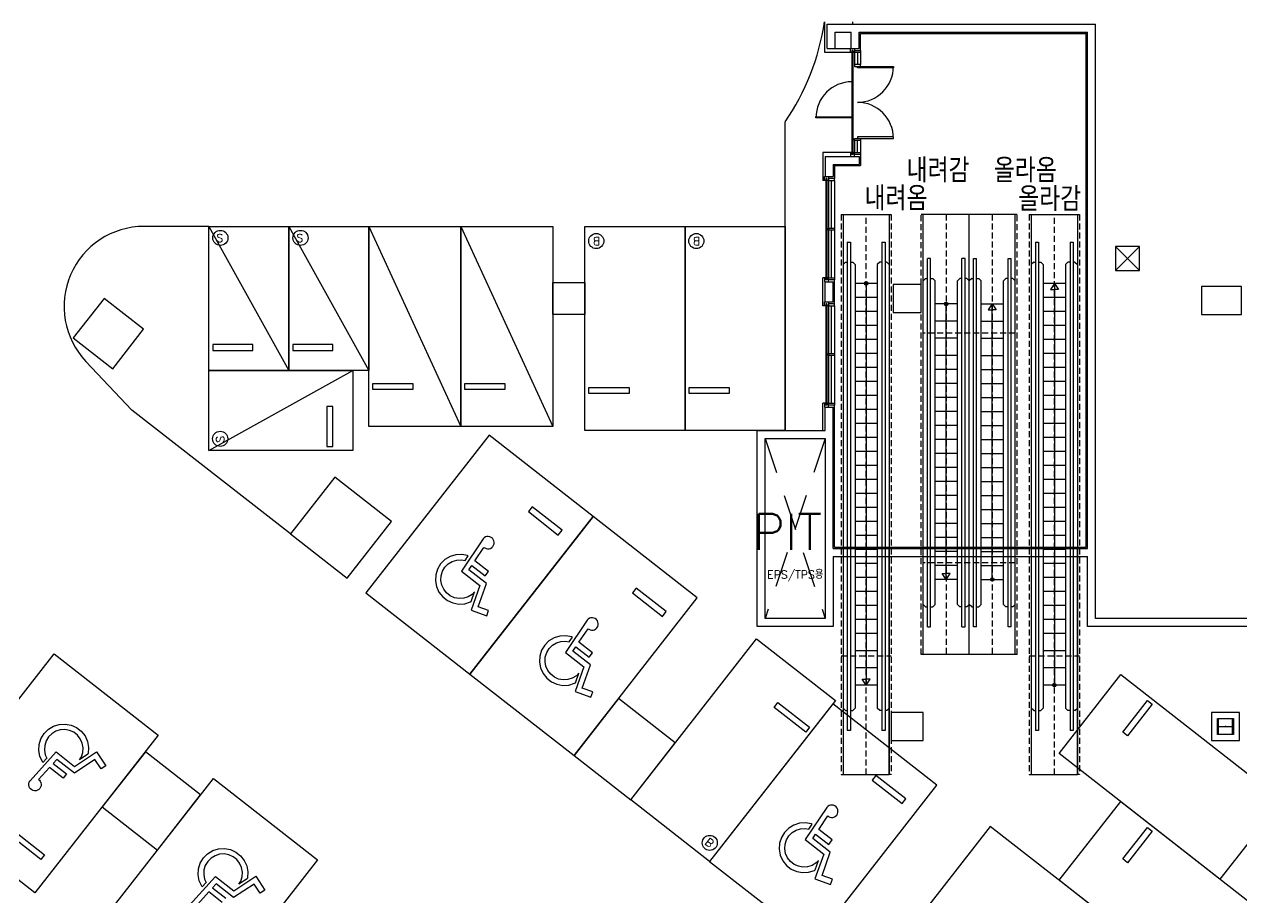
# Model space of a CAD drawing. Header units: millimetres. Extents: x -7614 to 421357, y 85218 to 341757.
# Drawn here: x 367115 to 397524, y 155852 to 177677 of the extents above; entities that cross this region are included whole.
import ezdxf
from ezdxf.enums import TextEntityAlignment as Align

# ---------------------------------------------------------------- set-up
doc = ezdxf.new("R2010")
doc.units = ezdxf.units.MM
doc.header["$LTSCALE"] = 600
doc.header["$MEASUREMENT"] = 0
doc.linetypes.add('HID', pattern=[5, 3, -2])
doc.linetypes.add('HIDDEN2', pattern=[0.188, 0.125, -0.063])
doc.layers.add('e-plan', color=9, linetype='CONTINUOUS')
doc.styles.add('kiahn', font='romans.shx', dxfattribs={"bigfont": 'cadhs.shx'})

msp = doc.modelspace()

# ---------------------------------------------------------------- linework, layer by layer
at = {"layer": 'e-plan'}
for p, q in [((387110, 176977), (387110, 177737)), ((387170, 177677), (393870, 177677)), ((387170, 177077), (387170, 177677)), ((387810, 177677), (387810, 177737)), ((393870, 162827), (393870, 177677)), ((387370, 177077), (387370, 177477)), ((387370, 177477), (387770, 177477)), ((387770, 177077), (387770, 177477)), ((387970, 177477), (393670, 177477)), ((387970, 177077), (387970, 177477)), ((388000, 177447), (393640, 177447)), ((388000, 177027), (388000, 177447)), ((393640, 164607), (393640, 177447)), ((393670, 164577), (393670, 177477)), ((387170, 177077), (387370, 177077)), ((387370, 177077), (387770, 177077)), ((387750, 176977), (387750, 177077)), ((387750, 177077), (387850, 177077)), ((387770, 177077), (387970, 177077)), ((387815, 177027), (387785, 177027)), ((387785, 177027), (387785, 176977)), ((387790, 177027), (387790, 174427)), ((387810, 177027), (387810, 174427)), ((387815, 176977), (387815, 177027)), ((387850, 177077), (387850, 176977)), ((387850, 177027), (388000, 177027)), ((387850, 176977), (387850, 177027)), ((388000, 177027), (388000, 176977)), ((387750, 176977), (387110, 176977)), ((387785, 176977), (387750, 176977)), ((387850, 176977), (387815, 176977)), ((387850, 176977), (387850, 176677)), ((388000, 176977), (387850, 176977)), ((387925, 176977), (387925, 176677)), ((388000, 176977), (388000, 176677)), ((388000, 176677), (387850, 176677)), ((387850, 176677), (387850, 176627)), ((387850, 176627), (388000, 176627)), ((387925, 176627), (388825, 176627)), ((387925, 176587), (387925, 176627)), ((388825, 176587), (387925, 176587)), ((388000, 176627), (388000, 176677)), ((388825, 176627), (388825, 176587)), ((386120, 167527), (386120, 175236)), ((386890, 175342), (386890, 175362)), ((386890, 175362), (387790, 175362)), ((387790, 175342), (386890, 175342)), ((387790, 175362), (387790, 175342)), ((388825, 174867), (387925, 174867)), ((387925, 174867), (387925, 174827)), ((388825, 174827), (388825, 174867)), ((387850, 174827), (388000, 174827)), ((387850, 174777), (387850, 174827)), ((387850, 174777), (387850, 174477)), ((388000, 174777), (387850, 174777)), ((387925, 174827), (388825, 174827)), ((387925, 174477), (387925, 174777)), ((388000, 174827), (388000, 174777)), ((388000, 174777), (388000, 174477)), ((387750, 174477), (387060, 174477)), ((387060, 174477), (387060, 173777)), ((387120, 174377), (387120, 173877)), ((387120, 174377), (387970, 174377)), ((387785, 174477), (387750, 174477)), ((387750, 174477), (387750, 174377)), ((387750, 174377), (387850, 174377)), ((387785, 174427), (387785, 174477)), ((387815, 174427), (387785, 174427)), ((387815, 174477), (387815, 174427)), ((387850, 174477), (387815, 174477)), ((387850, 174377), (387850, 174477)), ((387850, 174477), (388000, 174477)), ((387850, 174427), (387850, 174477)), ((388000, 174427), (387850, 174427)), ((387970, 174377), (387970, 174177)), ((388000, 174477), (388000, 174427)), ((388000, 174427), (388000, 174147)), ((387320, 174177), (387320, 173877)), ((387320, 174177), (387970, 174177)), ((387350, 174147), (387350, 173827)), ((387350, 174147), (388000, 174147)), ((387120, 173777), (387060, 173777)), ((387100, 173777), (387060, 173777)), ((387100, 173777), (387100, 173877)), ((387100, 173877), (387200, 173877)), ((387135, 173777), (387100, 173777)), ((387120, 173877), (387320, 173877)), ((387165, 173827), (387135, 173827)), ((387135, 173827), (387135, 173777)), ((387140, 173827), (387140, 171293)), ((387160, 173827), (387160, 171293)), ((387165, 173777), (387165, 173827)), ((387200, 173777), (387165, 173777)), ((387200, 173877), (387200, 173777)), ((387350, 173827), (387200, 173827)), ((387200, 173827), (387200, 173777)), ((387200, 173777), (387200, 171343)), ((387200, 173777), (387350, 173777)), ((387275, 172585), (387275, 173777)), ((387350, 173777), (387350, 173827)), ((387350, 173777), (387350, 171343)), ((387570, 172927), (387570, 158927)), ((387570, 172927), (388720, 172927)), ((388720, 172927), (388720, 158927)), ((389570, 161927), (389570, 172927)), ((391870, 172927), (389570, 172927)), ((390720, 161927), (390720, 172927)), ((391870, 161927), (391870, 172927)), ((392270, 172927), (392270, 158927)), ((392270, 172927), (393420, 172927)), ((393420, 172927), (393420, 158927)), ((371720, 172627), (370106, 172627)), ((371720, 172627), (373720, 169027)), ((371720, 169027), (371720, 172627)), ((371720, 172627), (373720, 172627)), ((373720, 172627), (375720, 169027)), ((373720, 169027), (373720, 172627)), ((373720, 172627), (375720, 172627)), ((373720, 172627), (373720, 169027)), ((375720, 172627), (378020, 167627)), ((375720, 172627), (375720, 169027)), ((375720, 167627), (375720, 172627)), ((375720, 172627), (378020, 172627)), ((378020, 172627), (380320, 167627)), ((378020, 172627), (378020, 167627)), ((378020, 167627), (378020, 172627)), ((378020, 172627), (380320, 172627)), ((380320, 172627), (380320, 167627)), ((381120, 167527), (381120, 172627)), ((381120, 172627), (383620, 172627)), ((383620, 172627), (383620, 167527)), ((383620, 167527), (383620, 172627)), ((383620, 172627), (386120, 172627)), ((386120, 172627), (386120, 167527)), ((387200, 172585), (387350, 172585)), ((387200, 172535), (387200, 172585)), ((387350, 172535), (387200, 172535)), ((387275, 171343), (387275, 172535)), ((387350, 172585), (387350, 172535)), ((387673, 172232), (387753, 172232)), ((387673, 172232), (387673, 160027)), ((387753, 172232), (387753, 160027)), ((388538, 172232), (388618, 172232)), ((388538, 172232), (388538, 160027)), ((388618, 172232), (388618, 160027)), ((392373, 172232), (392453, 172232)), ((392373, 172232), (392373, 160027)), ((392453, 172232), (392453, 160027)), ((393238, 172232), (393318, 172232)), ((393238, 172232), (393238, 160027)), ((393318, 172232), (393318, 160027)), ((394370, 171527), (394970, 172127)), ((394970, 171527), (394370, 172127)), ((394970, 172127), (394370, 172127)), ((394370, 172127), (394370, 171527)), ((394970, 171527), (394970, 172127)), ((389673, 162622), (389673, 171827)), ((389753, 171827), (389673, 171827)), ((389753, 162622), (389753, 171827)), ((390538, 162622), (390538, 171827)), ((390618, 171827), (390538, 171827)), ((390618, 162622), (390618, 171827)), ((390823, 162622), (390823, 171827)), ((390823, 171827), (390903, 171827)), ((390903, 162622), (390903, 171827)), ((391688, 162622), (391688, 171827)), ((391688, 171827), (391768, 171827)), ((391768, 162622), (391768, 171827)), ((387630, 171732), (387570, 171672)), ((387630, 171732), (387673, 171732)), ((387753, 171732), (387808, 171732)), ((387808, 171732), (387868, 171672)), ((387868, 171672), (387868, 160587)), ((388483, 171732), (388423, 171672)), ((388423, 171672), (388423, 160587)), ((388538, 171732), (388483, 171732)), ((388660, 171732), (388618, 171732)), ((388660, 171732), (388720, 171672)), ((392330, 171732), (392270, 171672)), ((392330, 171732), (392373, 171732)), ((392453, 171732), (392508, 171732)), ((392508, 171732), (392568, 171672)), ((392568, 171672), (392568, 160587)), ((393183, 171732), (393123, 171672)), ((393123, 171672), (393123, 160587)), ((393238, 171732), (393183, 171732)), ((393360, 171732), (393318, 171732)), ((393360, 171732), (393420, 171672)), ((394370, 171527), (394970, 171527)), ((387120, 171343), (387060, 171343)), ((387060, 170643), (387060, 171343)), ((387100, 171343), (387060, 171343)), ((387135, 171343), (387100, 171343)), ((387100, 171343), (387100, 171243)), ((387100, 171243), (387200, 171243)), ((387120, 170743), (387120, 171243)), ((387120, 171243), (387320, 171243)), ((387135, 171293), (387135, 171343)), ((387165, 171293), (387135, 171293)), ((387165, 171343), (387165, 171293)), ((387200, 171343), (387165, 171343)), ((387200, 171243), (387200, 171343)), ((387200, 171343), (387350, 171343)), ((387200, 171293), (387200, 171343)), ((387350, 171293), (387200, 171293)), ((387320, 170743), (387320, 171243)), ((387350, 171343), (387350, 171293)), ((387350, 170693), (387350, 171293)), ((389630, 171327), (389570, 171267)), ((389630, 171327), (389673, 171327)), ((389753, 171327), (389808, 171327)), ((389808, 171327), (389868, 171267)), ((389868, 163182), (389868, 171267)), ((390483, 171327), (390423, 171267)), ((390423, 163182), (390423, 171267)), ((390538, 171327), (390483, 171327)), ((390660, 171327), (390618, 171327)), ((390660, 171327), (390720, 171267)), ((390780, 171327), (390720, 171267)), ((390780, 171327), (390823, 171327)), ((390903, 171327), (390958, 171327)), ((390958, 171327), (391018, 171267)), ((391018, 163182), (391018, 171267)), ((391633, 171327), (391573, 171267)), ((391573, 163182), (391573, 171267)), ((391688, 171327), (391633, 171327)), ((391810, 171327), (391768, 171327)), ((391810, 171327), (391870, 171267)), ((388423, 171202), (387868, 171202)), ((388145, 171202), (388145, 161164)), ((389520, 171177), (388820, 171177)), ((388820, 171177), (388820, 170477)), ((389520, 170477), (389520, 171177)), ((393123, 171202), (392568, 171202)), ((392845, 171202), (392746, 171052)), ((392746, 171052), (392845, 171052)), ((392845, 171202), (392845, 161164)), ((392845, 171202), (392945, 171052)), ((392945, 171052), (392845, 171052)), ((396520, 171127), (396520, 170427)), ((397520, 171127), (396520, 171127)), ((397520, 170427), (397520, 171127)), ((387100, 170643), (387060, 170643)), ((387100, 170643), (387100, 170743)), ((387100, 170743), (387200, 170743)), ((387135, 170643), (387100, 170643)), ((387120, 170743), (387320, 170743)), ((387165, 170693), (387135, 170693)), ((387135, 170693), (387135, 170643)), ((387140, 170693), (387140, 168160)), ((387160, 170693), (387160, 168160)), ((387165, 170643), (387165, 170693)), ((387200, 170643), (387165, 170643)), ((387200, 170743), (387200, 170643)), ((387350, 170693), (387200, 170693)), ((387200, 170693), (387200, 170643)), ((387200, 170643), (387200, 168210)), ((387200, 170643), (387350, 170643)), ((387275, 169452), (387275, 170643)), ((387350, 170643), (387350, 170693)), ((387350, 170643), (387350, 168210)), ((388423, 170852), (387868, 170852)), ((390423, 170690), (389868, 170690)), ((390145, 163801), (390145, 170690)), ((391018, 170690), (391573, 170690)), ((391295, 170690), (391196, 170539)), ((391295, 163802), (391295, 170690)), ((391295, 170690), (391395, 170539)), ((393123, 170852), (392568, 170852)), ((388423, 170502), (387868, 170502)), ((388820, 170477), (389520, 170477)), ((391196, 170539), (391295, 170539)), ((391395, 170539), (391295, 170539)), ((393123, 170502), (392568, 170502)), ((396520, 170427), (397520, 170427)), ((388423, 170152), (387868, 170152)), ((390423, 170260), (389868, 170260)), ((391018, 170260), (391573, 170260)), ((393123, 170152), (392568, 170152)), ((388423, 169802), (387868, 169802)), ((390423, 169831), (389868, 169831)), ((391018, 169831), (391573, 169831)), ((393123, 169802), (392568, 169802)), ((372820, 169677), (371820, 169677)), ((371820, 169677), (371820, 169527)), ((371820, 169527), (372820, 169527)), ((372820, 169527), (372820, 169677)), ((374820, 169677), (373820, 169677)), ((373820, 169677), (373820, 169527)), ((373820, 169527), (374820, 169527)), ((374820, 169527), (374820, 169677)), ((387200, 169452), (387350, 169452)), ((387200, 169402), (387200, 169452)), ((387350, 169402), (387200, 169402)), ((387275, 168210), (387275, 169402)), ((387350, 169452), (387350, 169402)), ((388423, 169452), (387868, 169452)), ((390423, 169401), (389868, 169401)), ((391018, 169401), (391573, 169401)), ((393123, 169452), (392568, 169452)), ((369804, 168034), (368652, 169253)), ((388423, 169102), (387868, 169102)), ((393123, 169102), (392568, 169102)), ((371720, 167027), (375320, 169027)), ((373720, 169027), (371720, 169027)), ((371720, 167027), (371720, 169027)), ((371720, 169027), (375320, 169027)), ((375720, 169027), (373720, 169027)), ((375320, 169027), (375320, 167027)), ((390423, 169051), (389868, 169051)), ((391018, 169051), (391573, 169051)), ((375820, 168552), (375820, 168702)), ((375820, 168702), (376820, 168702)), ((376820, 168552), (375820, 168552)), ((376820, 168702), (376820, 168552)), ((378120, 168552), (378120, 168702)), ((378120, 168702), (379120, 168702)), ((379120, 168552), (378120, 168552)), ((379120, 168702), (379120, 168552)), ((381220, 168452), (381220, 168602)), ((381220, 168602), (382220, 168602)), ((382220, 168602), (382220, 168452)), ((383720, 168452), (383720, 168602)), ((383720, 168602), (384720, 168602)), ((384720, 168602), (384720, 168452)), ((388423, 168752), (387868, 168752)), ((390423, 168701), (389868, 168701)), ((391018, 168701), (391573, 168701)), ((393123, 168752), (392568, 168752)), ((382220, 168452), (381220, 168452)), ((384720, 168452), (383720, 168452)), ((387060, 167527), (387060, 168210)), ((387120, 168210), (387060, 168210)), ((387100, 168210), (387060, 168210)), ((387135, 168210), (387100, 168210)), ((387100, 168210), (387100, 168110)), ((387135, 168160), (387135, 168210)), ((387165, 168210), (387165, 168160)), ((387200, 168210), (387165, 168210)), ((387200, 168210), (387350, 168210)), ((387200, 168160), (387200, 168210)), ((387200, 168110), (387200, 168210)), ((387350, 168210), (387350, 168160)), ((388423, 168402), (387868, 168402)), ((390423, 168351), (389868, 168351)), ((391018, 168351), (391573, 168351)), ((393123, 168402), (392568, 168402)), ((373762, 164941), (369804, 168034)), ((374820, 168127), (374670, 168127)), ((374670, 168127), (374670, 167127)), ((374820, 167127), (374820, 168127)), ((387100, 168110), (387200, 168110)), ((387120, 167527), (387120, 168110)), ((387120, 168110), (387320, 168110)), ((387165, 168160), (387135, 168160)), ((387350, 168160), (387200, 168160)), ((387320, 164577), (387320, 168110)), ((387350, 164607), (387350, 168160)), ((388423, 168052), (387868, 168052)), ((390423, 168001), (389868, 168001)), ((391018, 168001), (391573, 168001)), ((393123, 168052), (392568, 168052)), ((378020, 167627), (375720, 167627)), ((380320, 167627), (378020, 167627)), ((388423, 167702), (387868, 167702)), ((390423, 167651), (389868, 167651)), ((391018, 167651), (391573, 167651)), ((393123, 167702), (392568, 167702)), ((378724, 167410), (375645, 163470)), ((381324, 165378), (378724, 167410)), ((383620, 167527), (381120, 167527)), ((386120, 167527), (383620, 167527)), ((385420, 162627), (385420, 167527)), ((385420, 167527), (387120, 167527)), ((385620, 162827), (385620, 167327)), ((385620, 167327), (387120, 167327)), ((387120, 167327), (387120, 162827)), ((388423, 167352), (387868, 167352)), ((390423, 167301), (389868, 167301)), ((391018, 167301), (391573, 167301)), ((393123, 167352), (392568, 167352)), ((375320, 167027), (371720, 167027)), ((374670, 167127), (374820, 167127)), ((388423, 167002), (387868, 167002)), ((390423, 166951), (389868, 166951)), ((391018, 166951), (391573, 166951)), ((393123, 167002), (392568, 167002)), ((388423, 166652), (387868, 166652)), ((393123, 166652), (392568, 166652)), ((390423, 166601), (389868, 166601)), ((391018, 166601), (391573, 166601)), ((388423, 166302), (387868, 166302)), ((390423, 166251), (389868, 166251)), ((391018, 166251), (391573, 166251)), ((393123, 166302), (392568, 166302)), ((388423, 165952), (387868, 165952)), ((390423, 165901), (389868, 165901)), ((391018, 165901), (391573, 165901)), ((393123, 165952), (392568, 165952)), ((379797, 165617), (379705, 165499)), ((379705, 165499), (380454, 164914)), ((380546, 165032), (379797, 165617)), ((388423, 165602), (387868, 165602)), ((390423, 165551), (389868, 165551)), ((391018, 165551), (391573, 165551)), ((393123, 165602), (392568, 165602)), ((378245, 161438), (381324, 165378)), ((381324, 165378), (378245, 161438)), ((383924, 163347), (381324, 165378)), ((388423, 165252), (387868, 165252)), ((390423, 165201), (389868, 165201)), ((391018, 165201), (391573, 165201)), ((393123, 165252), (392568, 165252)), ((378573, 164819), (378032, 164014)), ((378600, 164845), (378573, 164819)), ((378632, 164865), (378600, 164845)), ((378668, 164876), (378632, 164865)), ((378705, 164878), (378668, 164876)), ((378742, 164872), (378705, 164878)), ((378776, 164856), (378742, 164872)), ((378806, 164833), (378776, 164856)), ((378829, 164804), (378806, 164833)), ((380454, 164914), (380546, 165032)), ((388423, 164902), (387868, 164902)), ((390423, 164851), (389868, 164851)), ((391018, 164851), (391573, 164851)), ((393123, 164902), (392568, 164902)), ((378370, 164268), (378596, 164605)), ((378596, 164605), (378616, 164590)), ((378616, 164590), (378650, 164574)), ((378650, 164574), (378687, 164568)), ((378687, 164568), (378724, 164570)), ((378724, 164570), (378760, 164581)), ((378760, 164581), (378792, 164601)), ((378792, 164601), (378819, 164627)), ((378819, 164627), (378838, 164659)), ((378844, 164769), (378829, 164804)), ((378838, 164659), (378849, 164695)), ((378851, 164733), (378844, 164769)), ((378849, 164695), (378851, 164733)), ((387320, 164577), (393670, 164577)), ((387350, 164607), (393640, 164607)), ((388423, 164552), (387868, 164552)), ((393123, 164552), (392568, 164552)), ((377620, 164299), (377514, 164193)), ((377749, 164377), (377620, 164299)), ((377706, 164191), (377805, 164251)), ((377892, 164422), (377749, 164377)), ((377805, 164251), (377917, 164286)), ((378041, 164431), (377892, 164422)), ((377917, 164286), (378033, 164293)), ((378033, 164293), (378125, 164276)), ((378189, 164404), (378041, 164431)), ((378125, 164276), (378206, 164396)), ((378206, 164396), (378189, 164404)), ((378708, 164004), (378370, 164268)), ((387320, 164377), (393670, 164377)), ((387320, 164377), (387320, 162627)), ((390423, 164501), (389868, 164501)), ((391018, 164501), (391573, 164501)), ((393670, 162627), (393670, 164377)), ((377393, 163921), (377384, 163772)), ((377437, 164065), (377393, 163921)), ((377514, 164193), (377437, 164065)), ((377529, 163897), (377563, 164008)), ((377563, 164008), (377623, 164108)), ((377623, 164108), (377706, 164191)), ((378032, 164014), (378495, 163652)), ((378219, 164043), (378293, 164153)), ((378659, 163699), (378219, 164043)), ((378293, 164153), (378623, 163895)), ((378623, 163895), (378708, 164004)), ((388423, 164202), (387868, 164202)), ((390423, 164151), (389868, 164151)), ((390145, 163801), (390046, 163952)), ((390046, 163952), (390145, 163952)), ((390145, 163801), (390245, 163952)), ((390245, 163952), (390145, 163952)), ((391018, 164151), (391573, 164151)), ((393123, 164202), (392568, 164202)), ((377384, 163772), (377411, 163624)), ((377411, 163624), (377473, 163487)), ((377522, 163780), (377529, 163897)), ((377543, 163665), (377522, 163780)), ((377591, 163559), (377543, 163665)), ((378495, 163652), (378275, 163034)), ((378452, 163118), (378659, 163699)), ((388423, 163852), (387868, 163852)), ((390423, 163801), (389868, 163801)), ((391018, 163801), (391573, 163801)), ((393123, 163852), (392568, 163852)), ((375645, 163470), (378245, 161438)), ((377473, 163487), (377565, 163370)), ((377565, 163370), (377683, 163277)), ((377663, 163467), (377591, 163559)), ((377755, 163396), (377663, 163467)), ((377861, 163348), (377755, 163396)), ((377976, 163327), (377861, 163348)), ((378092, 163334), (377976, 163327)), ((378204, 163369), (378092, 163334)), ((378304, 163430), (378204, 163369)), ((378281, 163255), (378364, 163491)), ((378364, 163491), (378304, 163430)), ((380846, 159407), (383924, 163347)), ((382398, 163585), (382305, 163467)), ((382305, 163467), (383054, 162882)), ((383146, 163000), (382398, 163585)), ((388423, 163502), (387868, 163502)), ((393123, 163502), (392568, 163502)), ((377683, 163277), (377820, 163216)), ((377820, 163216), (377968, 163189)), ((377968, 163189), (378118, 163198)), ((378118, 163198), (378261, 163243)), ((378261, 163243), (378281, 163255)), ((378275, 163034), (378666, 162895)), ((378713, 163025), (378452, 163118)), ((378666, 162895), (378713, 163025)), ((383054, 162882), (383146, 163000)), ((388423, 163152), (387868, 163152)), ((389630, 163122), (389570, 163182)), ((389630, 163122), (389673, 163122)), ((389753, 163122), (389808, 163122)), ((389808, 163122), (389868, 163182)), ((390483, 163122), (390423, 163182)), ((390538, 163122), (390483, 163122)), ((390660, 163122), (390618, 163122)), ((390660, 163122), (390720, 163182)), ((390780, 163122), (390720, 163182)), ((390780, 163122), (390823, 163122)), ((390903, 163122), (390958, 163122)), ((390958, 163122), (391018, 163182)), ((391633, 163122), (391573, 163182)), ((391688, 163122), (391633, 163122)), ((391810, 163122), (391768, 163122)), ((391810, 163122), (391870, 163182)), ((393123, 163152), (392568, 163152)), ((381174, 162787), (380632, 161982)), ((381200, 162814), (381174, 162787)), ((381232, 162833), (381200, 162814)), ((381268, 162844), (381232, 162833)), ((381306, 162847), (381268, 162844)), ((381342, 162840), (381306, 162847)), ((381377, 162824), (381342, 162840)), ((381406, 162801), (381377, 162824)), ((381429, 162772), (381406, 162801)), ((381445, 162738), (381429, 162772)), ((381452, 162701), (381445, 162738)), ((381449, 162663), (381452, 162701)), ((387120, 162827), (385620, 162827)), ((388423, 162802), (387868, 162802)), ((393123, 162802), (392568, 162802)), ((401470, 162827), (393870, 162827)), ((380492, 162390), (380349, 162345)), ((380642, 162399), (380492, 162390)), ((380789, 162372), (380642, 162399)), ((380970, 162237), (381197, 162573)), ((381197, 162573), (381216, 162558)), ((381216, 162558), (381250, 162543)), ((381250, 162543), (381287, 162536)), ((381287, 162536), (381325, 162538)), ((381325, 162538), (381360, 162549)), ((381360, 162549), (381392, 162569)), ((381392, 162569), (381419, 162595)), ((381419, 162595), (381438, 162628)), ((381438, 162628), (381449, 162663)), ((387320, 162627), (385420, 162627)), ((388423, 162452), (387868, 162452)), ((389673, 162622), (389753, 162622)), ((390538, 162622), (390618, 162622)), ((390903, 162622), (390823, 162622)), ((391768, 162622), (391688, 162622)), ((393123, 162452), (392568, 162452)), ((401470, 162627), (393670, 162627)), ((380115, 162161), (380037, 162033)), ((380221, 162267), (380115, 162161)), ((380349, 162345), (380221, 162267)), ((380224, 162076), (380306, 162159)), ((380306, 162159), (380406, 162219)), ((380406, 162219), (380517, 162254)), ((380517, 162254), (380634, 162261)), ((380634, 162261), (380726, 162245)), ((380726, 162245), (380807, 162365)), ((380807, 162365), (380789, 162372)), ((380819, 162012), (380893, 162122)), ((380893, 162122), (381223, 161864)), ((381309, 161972), (380970, 162237)), ((382265, 158299), (385407, 162316)), ((385407, 162316), (387376, 160776)), ((364780, 158001), (367858, 161941)), ((367858, 161941), (370458, 159910)), ((379993, 161890), (379984, 161740)), ((380037, 162033), (379993, 161890)), ((380122, 161748), (380129, 161865)), ((380129, 161865), (380163, 161976)), ((380163, 161976), (380224, 162076)), ((380632, 161982), (381095, 161620)), ((381259, 161668), (380819, 162012)), ((381223, 161864), (381309, 161972)), ((388423, 162023), (387868, 162023)), ((391870, 161927), (389570, 161927)), ((393123, 162023), (392568, 162023)), ((379984, 161740), (380011, 161592)), ((380011, 161592), (380073, 161456)), ((380143, 161634), (380122, 161748)), ((380191, 161527), (380143, 161634)), ((380263, 161436), (380191, 161527)), ((381095, 161620), (380876, 161002)), ((381052, 161086), (381259, 161668)), ((388423, 161593), (387868, 161593)), ((393123, 161593), (392568, 161593)), ((378245, 161438), (380846, 159407)), ((380073, 161456), (380166, 161338)), ((380166, 161338), (380284, 161245)), ((380355, 161364), (380263, 161436)), ((380284, 161245), (380421, 161184)), ((380462, 161316), (380355, 161364)), ((380421, 161184), (380568, 161157)), ((380576, 161295), (380462, 161316)), ((380693, 161302), (380576, 161295)), ((380804, 161337), (380693, 161302)), ((380718, 161166), (380861, 161211)), ((380904, 161398), (380804, 161337)), ((380861, 161211), (380881, 161223)), ((380881, 161223), (380965, 161459)), ((380965, 161459), (380904, 161398)), ((388145, 161164), (388046, 161314)), ((388046, 161314), (388145, 161314)), ((388145, 161164), (388245, 161314)), ((388245, 161314), (388145, 161314)), ((392963, 159458), (394502, 161428)), ((394502, 161428), (398521, 158288)), ((380568, 161157), (380718, 161166)), ((380876, 161002), (381267, 160863)), ((381313, 160994), (381052, 161086)), ((381267, 160863), (381313, 160994)), ((388423, 161164), (387868, 161164)), ((393123, 161164), (392568, 161164)), ((387376, 160776), (384234, 156759)), ((387313, 160699), (384234, 156759)), ((385847, 160607), (385940, 160725)), ((386635, 159991), (385847, 160607)), ((385940, 160725), (386727, 160109)), ((389913, 158667), (387313, 160699)), ((387630, 160527), (387570, 160587)), ((387808, 160527), (387868, 160587)), ((388483, 160527), (388423, 160587)), ((388660, 160527), (388720, 160587)), ((392330, 160527), (392270, 160587)), ((392508, 160527), (392568, 160587)), ((393183, 160527), (393123, 160587)), ((393360, 160527), (393420, 160587)), ((394554, 159991), (395169, 160779)), ((395287, 160687), (394672, 159899)), ((395169, 160779), (395287, 160687)), ((387630, 160527), (387673, 160527)), ((387753, 160527), (387808, 160527)), ((388538, 160527), (388483, 160527)), ((388660, 160527), (388618, 160527)), ((389570, 160477), (388770, 160477)), ((388770, 160477), (388770, 159777)), ((389570, 159777), (389570, 160477)), ((392330, 160527), (392373, 160527)), ((392453, 160527), (392508, 160527)), ((393238, 160527), (393183, 160527)), ((393360, 160527), (393318, 160527)), ((396770, 160477), (396770, 159777)), ((397470, 160477), (396770, 160477)), ((396920, 159927), (396920, 160327)), ((396920, 160327), (397320, 160327)), ((396920, 160127), (396920, 160327)), ((396920, 160327), (396941, 160327)), ((396941, 160327), (396941, 160143)), ((397299, 160143), (397299, 160327)), ((397299, 160327), (397320, 160327)), ((397320, 160327), (397320, 159927)), ((397320, 160327), (397320, 159927)), ((397470, 159777), (397470, 160477)), ((367531, 159824), (367609, 159953)), ((367609, 159953), (367715, 160059)), ((367715, 160059), (367843, 160137)), ((367900, 160011), (367800, 159950)), ((367843, 160137), (367986, 160181)), ((368011, 160045), (367900, 160011)), ((367986, 160181), (368136, 160191)), ((368128, 160053), (368011, 160045)), ((368242, 160032), (368128, 160053)), ((368136, 160191), (368283, 160164)), ((368349, 159984), (368242, 160032)), ((368283, 160164), (368420, 160102)), ((368441, 159912), (368349, 159984)), ((368420, 160102), (368538, 160010)), ((368538, 160010), (368631, 159892)), ((386727, 160109), (386635, 159991)), ((387753, 160027), (387673, 160027)), ((388618, 160027), (388538, 160027)), ((392453, 160027), (392373, 160027)), ((393318, 160027), (393238, 160027)), ((394672, 159899), (394554, 159991)), ((396920, 159927), (396920, 160127)), ((396941, 160111), (396941, 159927)), ((396951, 160133), (397289, 160133)), ((397289, 160121), (396951, 160121)), ((397299, 159927), (397299, 160111)), ((370458, 159910), (367380, 155969)), ((367478, 159531), (367487, 159681)), ((367487, 159681), (367531, 159824)), ((367623, 159656), (367616, 159540)), ((367657, 159768), (367623, 159656)), ((367718, 159868), (367657, 159768)), ((367800, 159950), (367718, 159868)), ((368513, 159820), (368441, 159912)), ((368561, 159714), (368513, 159820)), ((368582, 159599), (368561, 159714)), ((368631, 159892), (368693, 159755)), ((368693, 159755), (368720, 159608)), ((388770, 159777), (389570, 159777)), ((396770, 159777), (397470, 159777)), ((397320, 159927), (396920, 159927)), ((396941, 159927), (396920, 159927)), ((397320, 159927), (397299, 159927)), ((367258, 158774), (367908, 159494)), ((367505, 159384), (367478, 159531)), ((367567, 159247), (367505, 159384)), ((367616, 159540), (367637, 159425)), ((367637, 159425), (367676, 159340)), ((367908, 159494), (368371, 159132)), ((368371, 159132), (368918, 159495)), ((368704, 159436), (368496, 159298)), ((368496, 159298), (368541, 159372)), ((368541, 159372), (368575, 159483)), ((368575, 159483), (368582, 159599)), ((368711, 159458), (368704, 159436)), ((368720, 159608), (368711, 159458)), ((368918, 159495), (369147, 159149)), ((396982, 156318), (392963, 159458)), ((367743, 159104), (367471, 158803)), ((367579, 159232), (367567, 159247)), ((367676, 159340), (367579, 159232)), ((368081, 158840), (367743, 159104)), ((367924, 159305), (367835, 159207)), ((367835, 159207), (368166, 158949)), ((368365, 158962), (367924, 159305)), ((368879, 159303), (368365, 158962)), ((369032, 159072), (368879, 159303)), ((369147, 159149), (369032, 159072)), ((367227, 158706), (367238, 158742)), ((367238, 158742), (367258, 158774)), ((367471, 158803), (367490, 158788)), ((367490, 158788), (367513, 158759)), ((367513, 158759), (367529, 158724)), ((368166, 158949), (368081, 158840)), ((368758, 154891), (371837, 158831)), ((371837, 158831), (374437, 156800)), ((387570, 158927), (388720, 158927)), ((388386, 158906), (388294, 158787)), ((388294, 158787), (389042, 158203)), ((389135, 158321), (388386, 158906)), ((392270, 158927), (393420, 158927)), ((367225, 158668), (367227, 158706)), ((367232, 158631), (367225, 158668)), ((367247, 158597), (367232, 158631)), ((367271, 158568), (367247, 158597)), ((367300, 158545), (367271, 158568)), ((367334, 158529), (367300, 158545)), ((367371, 158523), (367334, 158529)), ((367409, 158525), (367371, 158523)), ((367444, 158536), (367409, 158525)), ((367476, 158556), (367444, 158536)), ((367503, 158582), (367476, 158556)), ((367522, 158614), (367503, 158582)), ((367533, 158650), (367522, 158614)), ((367529, 158724), (367536, 158687)), ((367536, 158687), (367533, 158650)), ((386834, 154727), (389913, 158667)), ((384234, 156759), (382265, 158299)), ((387189, 158134), (387162, 158107)), ((387221, 158153), (387189, 158134)), ((387257, 158165), (387221, 158153)), ((387294, 158167), (387257, 158165)), ((387331, 158160), (387294, 158167)), ((387365, 158145), (387331, 158160)), ((387395, 158122), (387365, 158145)), ((389042, 158203), (389135, 158321)), ((392963, 156285), (394502, 158255)), ((394502, 158255), (398521, 155115)), ((398521, 158288), (396982, 156318)), ((367380, 155969), (364780, 158001)), ((387162, 158107), (386621, 157302)), ((386959, 157557), (387185, 157894)), ((387185, 157894), (387205, 157878)), ((387205, 157878), (387239, 157863)), ((387239, 157863), (387276, 157856)), ((387276, 157856), (387313, 157859)), ((387313, 157859), (387349, 157870)), ((387349, 157870), (387381, 157889)), ((387381, 157889), (387408, 157916)), ((387418, 158092), (387395, 158122)), ((387408, 157916), (387427, 157948)), ((387433, 158058), (387418, 158092)), ((387427, 157948), (387438, 157984)), ((387440, 158021), (387433, 158058)), ((387438, 157984), (387440, 158021)), ((386209, 157588), (386103, 157482)), ((386337, 157666), (386209, 157588)), ((386295, 157479), (386394, 157540)), ((386481, 157710), (386337, 157666)), ((386394, 157540), (386506, 157574)), ((386630, 157720), (386481, 157710)), ((386506, 157574), (386622, 157582)), ((386622, 157582), (386714, 157565)), ((386778, 157693), (386630, 157720)), ((386714, 157565), (386795, 157685)), ((386795, 157685), (386778, 157693)), ((387297, 157293), (386959, 157557)), ((391244, 157628), (388166, 153687)), ((393845, 155596), (391244, 157628)), ((394554, 156819), (395169, 157607)), ((395169, 157607), (395287, 157514)), ((367528, 156808), (366779, 157393)), ((366872, 157511), (367620, 156926)), ((386026, 157353), (385981, 157210)), ((386103, 157482), (386026, 157353)), ((386117, 157185), (386152, 157297)), ((386152, 157297), (386212, 157397)), ((386212, 157397), (386295, 157479)), ((386621, 157302), (387084, 156940)), ((386808, 157332), (386882, 157442)), ((387248, 156988), (386808, 157332)), ((386882, 157442), (387212, 157184)), ((387212, 157184), (387297, 157293)), ((395287, 157514), (394672, 156726)), ((367620, 156926), (367528, 156808)), ((371588, 156843), (371693, 156949)), ((371693, 156949), (371822, 157027)), ((371822, 157027), (371965, 157071)), ((371990, 156935), (371879, 156901)), ((371965, 157071), (372114, 157081)), ((372106, 156943), (371990, 156935)), ((372221, 156922), (372106, 156943)), ((372114, 157081), (372262, 157054)), ((372328, 156874), (372221, 156922)), ((372262, 157054), (372399, 156992)), ((372399, 156992), (372517, 156900)), ((385981, 157210), (385973, 157060)), ((385973, 157060), (386000, 156913)), ((386000, 156913), (386062, 156776)), ((386111, 157069), (386117, 157185)), ((386132, 156954), (386111, 157069)), ((386180, 156848), (386132, 156954)), ((387084, 156940), (386864, 156323)), ((387041, 156406), (387248, 156988)), ((374437, 156800), (371359, 152860)), ((371466, 156571), (371510, 156714)), ((371510, 156714), (371588, 156843)), ((371636, 156658), (371602, 156546)), ((371696, 156758), (371636, 156658)), ((371779, 156840), (371696, 156758)), ((371879, 156901), (371779, 156840)), ((372419, 156802), (372328, 156874)), ((372492, 156711), (372419, 156802)), ((372540, 156604), (372492, 156711)), ((372517, 156900), (372610, 156782)), ((372610, 156782), (372671, 156646)), ((372671, 156646), (372699, 156498)), ((384234, 156759), (386834, 154727)), ((386062, 156776), (386154, 156658)), ((386154, 156658), (386272, 156566)), ((386252, 156756), (386180, 156848)), ((386344, 156684), (386252, 156756)), ((386450, 156636), (386344, 156684)), ((386565, 156616), (386450, 156636)), ((386681, 156623), (386565, 156616)), ((386793, 156658), (386681, 156623)), ((386892, 156718), (386793, 156658)), ((386870, 156544), (386953, 156779)), ((386953, 156779), (386892, 156718)), ((394672, 156726), (394554, 156819)), ((371237, 155664), (371887, 156384)), ((371457, 156421), (371466, 156571)), ((371484, 156274), (371457, 156421)), ((371602, 156546), (371595, 156430)), ((371595, 156430), (371616, 156315)), ((371616, 156315), (371655, 156230)), ((371887, 156384), (372350, 156022)), ((372350, 156022), (372896, 156385)), ((372683, 156326), (372475, 156188)), ((372519, 156262), (372554, 156373)), ((372561, 156490), (372540, 156604)), ((372554, 156373), (372561, 156490)), ((372690, 156348), (372683, 156326)), ((372699, 156498), (372690, 156348)), ((372896, 156385), (373126, 156039)), ((386272, 156566), (386409, 156504)), ((386409, 156504), (386557, 156478)), ((386557, 156478), (386707, 156487)), ((386707, 156487), (386850, 156532)), ((386850, 156532), (386870, 156544)), ((386864, 156323), (387255, 156184)), ((387302, 156314), (387041, 156406)), ((387255, 156184), (387302, 156314)), ((371546, 156137), (371484, 156274)), ((371557, 156122), (371546, 156137)), ((371655, 156230), (371557, 156122)), ((371903, 156196), (371814, 156097)), ((371814, 156097), (372145, 155839)), ((372343, 155852), (371903, 156196)), ((372858, 156193), (372343, 155852)), ((372475, 156188), (372519, 156262)), ((373010, 155963), (372858, 156193)), ((373126, 156039), (373010, 155963)), ((396982, 153145), (392963, 156285)), ((371721, 155994), (371450, 155693)), ((372060, 155730), (371721, 155994))]:
    msp.add_line(p, q, dxfattribs=at)
at = {"layer": 'e-plan', "linetype": 'HIDDEN2', "ltscale": 2}
for p, q in [((387520, 172927), (387520, 158927)), ((387520, 172927), (387570, 172927)), ((388145, 158927), (388145, 172927)), ((388720, 172927), (388770, 172927)), ((388770, 172927), (388770, 158927)), ((389520, 161927), (389520, 172927)), ((389570, 172927), (389520, 172927)), ((390145, 172927), (390145, 161927)), ((391295, 172927), (391295, 161927)), ((391920, 172927), (391870, 172927)), ((391920, 161927), (391920, 172927)), ((392220, 172927), (392220, 158927)), ((392220, 172927), (392270, 172927)), ((392845, 158927), (392845, 172927)), ((393420, 172927), (393470, 172927)), ((393470, 172927), (393470, 158927)), ((391870, 169962), (389570, 169962)), ((391870, 164222), (389570, 164222)), ((387520, 161892), (388770, 161892)), ((389570, 161927), (389520, 161927)), ((391920, 161927), (391870, 161927)), ((392220, 161892), (393470, 161892)), ((387520, 158927), (387570, 158927)), ((388770, 158927), (388720, 158927)), ((392220, 158927), (392270, 158927)), ((393470, 158927), (393420, 158927))]:
    msp.add_line(p, q, dxfattribs=at)
at = {"layer": 'e-plan', "ltscale": 0.5}
for p, q in [((380320, 171227), (381120, 171227)), ((380320, 170427), (380320, 171227)), ((381120, 171227), (381120, 170427)), ((369107, 170824), (368337, 169839)), ((370092, 170055), (369107, 170824)), ((381120, 170427), (380320, 170427)), ((369322, 169070), (370092, 170055)), ((368337, 169839), (369322, 169070)), ((374870, 166360), (373762, 164941)), ((376288, 165252), (374870, 166360)), ((375180, 163833), (376288, 165252)), ((373762, 164941), (375180, 163833)), ((387570, 164577), (387570, 158927)), ((388720, 158927), (388720, 164577)), ((392270, 164577), (392270, 158927)), ((393420, 158927), (393420, 164577)), ((381954, 160825), (380846, 159407)), ((383373, 159717), (381954, 160825)), ((382264, 158298), (383373, 159717)), ((370138, 159499), (369060, 158120)), ((371517, 158421), (370138, 159499)), ((380846, 159407), (382264, 158298)), ((387570, 158927), (388720, 158927)), ((392270, 158927), (393420, 158927)), ((370439, 157042), (371517, 158421)), ((369060, 158120), (370439, 157042))]:
    msp.add_line(p, q, dxfattribs=at)
at = {"layer": 'e-plan', "linetype": 'HID', "ltscale": 0.5}
for p, q in [((385620, 167327), (387120, 162827)), ((387120, 167327), (385620, 162827))]:
    msp.add_line(p, q, dxfattribs=at)
at = {"layer": 'e-plan', "lineweight": -3}
for centre in [(372012, 172339), (374012, 172339), (372008, 167319)]:
    msp.add_circle(centre, 189, dxfattribs=at)
at = {"layer": 'e-plan'}
for centre, radius in [((381402, 172261), 189), ((383902, 172261), 189), ((388145, 171202), 45), ((388145, 171202), 30), ((388145, 171202), 15), ((390145, 170690), 45), ((390145, 170690), 30), ((390145, 170690), 15), ((391295, 163802), 45), ((391295, 163802), 30), ((391295, 163802), 15), ((392845, 161164), 45), ((392845, 161164), 30), ((392845, 161164), 15), ((384237, 157220), 189)]:
    msp.add_circle(centre, radius, dxfattribs=at)
for centre, radius, start, end in [((381170, 178627), 6000, 325.5878, 351.4696), ((387925, 176627), 900, 270, 0), ((387790, 175342), 900, 90, 180), ((387925, 174827), 900, 0, 90), ((370106, 170627), 2000, 90, 223.372), ((396951, 160143), 10, 180, 270), ((396951, 160111), 10, 90, 180), ((397289, 160143), 10, 270, 0), ((397289, 160111), 10, 0, 90)]:
    msp.add_arc(centre, radius, start, end, dxfattribs=at)
msp.add_point((397120, 160127), dxfattribs=at)

# ---------------------------------------------------------------- texts
at = {"layer": 'e-plan', "style": 'kiahn'}
for s, height, p in [('내려감', 600, (390728, 173726)), ('올라옴', 600, (392905, 173726)), ('내려옴', 600, (389676, 173026)), ('올라감', 600, (393516, 173012)), ('PIT', 900, (387042, 164542))]:
    msp.add_text(s, height=height, dxfattribs=at).set_placement(p, align=Align.RIGHT)
at = {"layer": 'e-plan', "lineweight": -3, "style": 'kiahn'}
for p in [(371913, 172237), (373913, 172237)]:
    msp.add_text('S', height=200, dxfattribs=at).set_placement(p)
at = {"layer": 'e-plan', "style": 'kiahn', "text_generation_flag": 4}
for rotation, p in [(180, (381501, 172160)), (180, (384001, 172160)), (321.9707, (384222, 157361))]:
    msp.add_text('B', height=200, rotation=rotation, dxfattribs=at).set_placement(p)
at = {"layer": 'e-plan', "lineweight": -3, "style": 'kiahn'}
msp.add_text('S', height=200, rotation=90, dxfattribs=at).set_placement((372110, 167220))
at = {"layer": 'e-plan', "style": 'kiahn'}
msp.add_text('EPS/TPS용', height=200, dxfattribs=at).set_placement((386376, 163925), align=Align.MIDDLE_CENTER)

doc.saveas('drawing.dxf')
